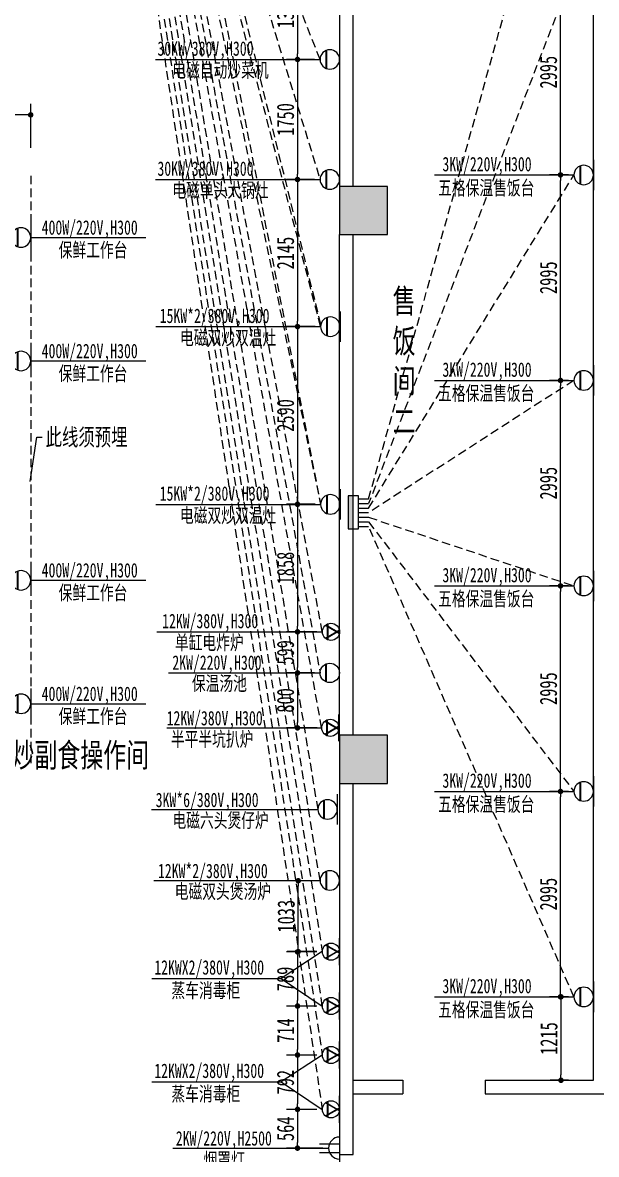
# Model space of a CAD drawing. Header units: inches. Extents: x -584 to 1446124, y -108140 to 99637.
# Drawn here: x 1334615 to 1342978, y 23022 to 39516 of the extents above; entities that cross this region are included whole.
import ezdxf

# ---------------------------------------------------------------- set-up
doc = ezdxf.new("R2010")
doc.units = ezdxf.units.IN
doc.header["$MEASUREMENT"] = 0
doc.linetypes.add('HIDDEN', pattern=[0.375, 0.25, -0.125])
for name, color, linetype in [('COLUMN', 6, 'Continuous'), ('WALL', 7, 'Continuous'), ('供排水', 4, 'Continuous'), ('电位', 1, 'Continuous')]:
    doc.layers.add(name, color=color, linetype=linetype)
doc.styles.get("Standard").update_dxf_attribs({"font": '', "width": 0.7, "height": 250})
doc.styles.add('STYLE4', font='', dxfattribs={"width": 0.7, "height": 180})
doc.styles.get('Standard').set_extended_font_data('NSimSun')
doc.styles.get('STYLE4').set_extended_font_data('NSimSun')
doc.dimstyles.new('电路', dxfattribs={"dimscale": 80, "dimtxt": 2.5, "dimasz": 1, "dimexe": 2, "dimexo": 1, "dimtad": 1, "dimdec": 0, "dimtxsty": 'Standard', "dimblk": 'DOT', "dimcen": 1, "dimclrd": 6, "dimclre": 6, "dimclrt": 6, "dimadec": 0, "dimazin": 0, "dimtfac": 1, "dimtdec": 0, "dimtmove": 0, "dimatfit": 3, "dimfxl": 0, "dimarcsym": 0})

# ---------------------------------------------------------------- blocks, each defined once
blk = doc.blocks.new('_FZH')
at = {"layer": 'WALL'}
blk.add_lwpolyline([(-0.5, -0.5), (0.5, -0.5), (0.5, 0.5), (-0.5, 0.5)], close=True, dxfattribs=at)
blk.add_solid([(-0.5, -0.5), (0.5, -0.5), (-0.5, 0.5), (0.5, 0.5)], dxfattribs=at)
blk = doc.blocks.new('A$C3BCC7316')
at = {"layer": '电位'}
for p, q in [((99, 215), (404, 215)), ((104, 226), (399, 226)), ((0, 0), (503, 0))]:
    blk.add_line(p, q, dxfattribs=at)
blk.add_circle((252, 161), 161, dxfattribs=at)
blk = doc.blocks.new('_DOT')
at = {"color": 0, "linetype": 'ByBlock'}
blk.add_line((-0.5, 0), (-1, 0), dxfattribs=at)
at = {"color": 0, "linetype": 'ByBlock', "const_width": 0.5}
blk.add_lwpolyline([(-0.25, 0, 1), (0.25, 0, 1)], format="xyb", close=True, dxfattribs=at)
blk = doc.blocks.new('*D563')
at = {"layer": 'Defpoints', "color": 0, "transparency": 16777216}
for p in [(1331784, 38172), (1331784, 37285), (1334733, 37285)]:
    blk.add_point(p, dxfattribs=at)
at = {"layer": '电位', "color": 6, "lineweight": -2, "transparency": 16777216}
for p, q in [((1331784, 37692), (1331784, 38332)), ((1334733, 37692), (1334733, 38332)), ((1334653, 38172), (1331864, 38172))]:
    blk.add_line(p, q, dxfattribs=at)
at = {"layer": '电位', "color": 6, "lineweight": -2, "transparency": 16777216, "xscale": 80, "yscale": 80, "zscale": 80, "rotation": 180}
blk.add_blockref('_DOT', (1331784, 38172), dxfattribs=at)
at = {"layer": '电位', "color": 6, "lineweight": -2, "transparency": 16777216, "xscale": 80, "yscale": 80, "zscale": 80}
blk.add_blockref('_DOT', (1334733, 38172), dxfattribs=at)
at = {"layer": '电位', "color": 6, "transparency": 16777216, "insert": (1333259, 38347), "char_height": 250, "attachment_point": 5}
blk.add_mtext('2949', dxfattribs=at)
blk = doc.blocks.new('A$C14B745F9')
at = {"layer": '电位'}
for p, q in [((0, 503), (0, 0)), ((1, 233), (257, 381)), ((257, 122), (1, 270)), ((3, 222), (266, 374)), ((266, 129), (3, 281)), ((215, 404), (215, 99)), ((226, 399), (226, 104))]:
    blk.add_line(p, q, dxfattribs=at)
blk.add_circle((161, 252), 161, dxfattribs=at)
blk = doc.blocks.new('A$C45DF5A34')
at = {"layer": '电位', "color": 4, "rotation": 90}
blk.add_blockref('A$C14B745F9', (503, 0), dxfattribs=at)
blk = doc.blocks.new('A$C719F3E81')
at = {"layer": '电位', "color": 4, "rotation": 180}
blk.add_blockref('A$C45DF5A34', (503, 323), dxfattribs=at)
blk = doc.blocks.new('A$C2F906CB9')
at = {"layer": '电位', "color": 1, "ltscale": 400}
blk.add_blockref('A$C719F3E81', (0, 0), dxfattribs=at)
blk = doc.blocks.new('A$C6BFE34A6')
at = {"layer": '电位', "xscale": 0.777089783281734, "yscale": 0.777089783281734, "zscale": 0.777089783281734}
blk.add_blockref('A$C2F906CB9', (0, 0), dxfattribs=at)
blk = doc.blocks.new('A$C67150746')
at = {"layer": '供排水', "color": 1, "rotation": 270}
blk.add_blockref('A$C6BFE34A6', (0, 391), dxfattribs=at)
blk = doc.blocks.new('A$C51460DDB')
at = {"layer": '电位', "linetype": 'ByBlock', "xscale": -1}
blk.add_blockref('A$C67150746', (251, 0), dxfattribs=at)
blk = doc.blocks.new('A$C75EF68A1')
at = {"layer": 'WALL', "color": 5, "rotation": 180}
blk.add_blockref('A$C51460DDB', (251, 391), dxfattribs=at)
blk = doc.blocks.new('A$C776A0E82')
at = {"layer": '电位', "color": 6}
blk.add_blockref('A$C75EF68A1', (0, 0), dxfattribs=at)
blk = doc.blocks.new('A$C12B31555')
at = {"layer": '电位', "color": 6, "rotation": 270}
blk.add_blockref('A$C776A0E82', (0, 251), dxfattribs=at)
blk = doc.blocks.new('A$C380528E4')
at = {"layer": '电位', "color": 6, "rotation": 180}
blk.add_blockref('A$C12B31555', (391, 251), dxfattribs=at)
blk = doc.blocks.new('A$C383973DD')
at = {"layer": '电位'}
for p, q in [((0, 0), (0, 503)), ((292, 316), (0, 316)), ((292, 187), (0, 187))]:
    blk.add_line(p, q, dxfattribs=at)
blk.add_arc((0, 252), 161, 270, 90, dxfattribs=at)
blk = doc.blocks.new('A$C7F97516A')
at = {"layer": '电位', "color": 4, "xscale": -1}
blk.add_blockref('A$C383973DD', (292, 0), dxfattribs=at)
blk = doc.blocks.new('A$C624B2101')
at = {"rotation": 180}
blk.add_blockref('A$C7F97516A', (292, 503), dxfattribs=at)
blk = doc.blocks.new('A$C76033D9E')
at = {"layer": '电位', "rotation": 180}
blk.add_blockref('A$C624B2101', (292, 503), dxfattribs=at)
blk = doc.blocks.new('A$C748C3124')
at = {"layer": '电位', "rotation": 90}
blk.add_blockref('A$C76033D9E', (503, 0), dxfattribs=at)
blk = doc.blocks.new('A$C42B0259F')
at = {"layer": '电位', "ltscale": 5, "xscale": -1, "rotation": 180}
blk.add_blockref('A$C748C3124', (0, 292), dxfattribs=at)
blk = doc.blocks.new('A$C46FF7360')
at = {"layer": '供排水', "color": 1, "rotation": 270}
blk.add_blockref('A$C42B0259F', (0, 503), dxfattribs=at)
blk = doc.blocks.new('A$C2916719F')
at = {"layer": '电位', "linetype": 'ByBlock', "rotation": 180}
blk.add_blockref('A$C46FF7360', (292, 503), dxfattribs=at)
blk = doc.blocks.new('A$C03132E9D')
at = {"layer": '电位', "linetype": 'ByBlock', "rotation": 270}
blk.add_blockref('A$C2916719F', (0, 292), dxfattribs=at)
blk = doc.blocks.new('A$C6B0667CD')
at = {"layer": '电位', "rotation": 89.99999999999999}
blk.add_blockref('A$C03132E9D', (292, 0), dxfattribs=at)
blk = doc.blocks.new('A$C1DA46B52')
at = {"layer": '电位', "xscale": -1, "rotation": 180}
blk.add_blockref('A$C6B0667CD', (0, 503), dxfattribs=at)
blk = doc.blocks.new('A$C30686D04')
at = {"layer": 'WALL', "color": 5, "rotation": 90}
blk.add_blockref('A$C1DA46B52', (503, 0), dxfattribs=at)
blk = doc.blocks.new('A$C10C2449B')
at = {"layer": 'WALL', "color": 5, "rotation": 90}
blk.add_blockref('A$C30686D04', (292, 0), dxfattribs=at)
blk = doc.blocks.new('A$C50093F6F')
at = {"layer": '电位', "rotation": 270}
blk.add_blockref('A$C10C2449B', (0, 292), dxfattribs=at)
blk = doc.blocks.new('A$C5F826928')
at = {"layer": '电位', "rotation": 270}
blk.add_blockref('A$C50093F6F', (0, 503), dxfattribs=at)
blk = doc.blocks.new('*D571')
at = {"layer": 'Defpoints', "color": 0, "transparency": 16777216}
for p in [(1338950, 40368), (1338622, 38980), (1338951, 38980)]:
    blk.add_point(p, dxfattribs=at)
at = {"layer": '电位', "color": 6, "lineweight": -2, "transparency": 16777216}
for p, q in [((1338870, 40368), (1338462, 40368)), ((1338622, 40288), (1338622, 39060)), ((1338871, 38980), (1338462, 38980))]:
    blk.add_line(p, q, dxfattribs=at)
at = {"layer": '电位', "color": 6, "lineweight": -2, "transparency": 16777216, "xscale": 80, "yscale": 80, "zscale": 80}
for p, rotation in [((1338622, 40368), 90), ((1338622, 38980), 270)]:
    blk.add_blockref('_DOT', p, dxfattribs=dict(at, rotation=rotation))
at = {"layer": '电位', "color": 6, "transparency": 16777216, "insert": (1338447, 39674), "char_height": 250, "attachment_point": 5, "rotation": 90}
blk.add_mtext('1387', dxfattribs=at)
blk = doc.blocks.new('*D572')
at = {"layer": 'Defpoints', "color": 0, "transparency": 16777216}
for p in [(1338951, 38980), (1338622, 37230), (1338951, 37230)]:
    blk.add_point(p, dxfattribs=at)
at = {"layer": '电位', "color": 6, "lineweight": -2, "transparency": 16777216}
for p, q in [((1338871, 38980), (1338462, 38980)), ((1338622, 38900), (1338622, 37310)), ((1338871, 37230), (1338462, 37230))]:
    blk.add_line(p, q, dxfattribs=at)
at = {"layer": '电位', "color": 6, "lineweight": -2, "transparency": 16777216, "xscale": 80, "yscale": 80, "zscale": 80}
for p, rotation in [((1338622, 38980), 90), ((1338622, 37230), 270)]:
    blk.add_blockref('_DOT', p, dxfattribs=dict(at, rotation=rotation))
at = {"layer": '电位', "color": 6, "transparency": 16777216, "insert": (1338447, 38105), "char_height": 250, "attachment_point": 5, "rotation": 90}
blk.add_mtext('1750', dxfattribs=at)
blk = doc.blocks.new('*D573')
at = {"layer": 'Defpoints', "color": 0, "transparency": 16777216}
for p in [(1338951, 37230), (1338622, 35086), (1338958, 35086)]:
    blk.add_point(p, dxfattribs=at)
at = {"layer": '电位', "color": 6, "lineweight": -2, "transparency": 16777216}
for p, q in [((1338871, 37230), (1338462, 37230)), ((1338622, 37150), (1338622, 35166)), ((1338878, 35086), (1338462, 35086))]:
    blk.add_line(p, q, dxfattribs=at)
at = {"layer": '电位', "color": 6, "lineweight": -2, "transparency": 16777216, "xscale": 80, "yscale": 80, "zscale": 80}
for p, rotation in [((1338622, 37230), 90), ((1338622, 35086), 270)]:
    blk.add_blockref('_DOT', p, dxfattribs=dict(at, rotation=rotation))
at = {"layer": '电位', "color": 6, "transparency": 16777216, "insert": (1338447, 36158), "char_height": 250, "attachment_point": 5, "rotation": 90}
blk.add_mtext('2145', dxfattribs=at)
blk = doc.blocks.new('*D574')
at = {"layer": 'Defpoints', "color": 0, "transparency": 16777216}
for p in [(1338958, 35086), (1338622, 32496), (1338958, 32496)]:
    blk.add_point(p, dxfattribs=at)
at = {"layer": '电位', "color": 6, "lineweight": -2, "transparency": 16777216}
for p, q in [((1338878, 35086), (1338462, 35086)), ((1338622, 35006), (1338622, 32576)), ((1338878, 32496), (1338462, 32496))]:
    blk.add_line(p, q, dxfattribs=at)
at = {"layer": '电位', "color": 6, "lineweight": -2, "transparency": 16777216, "xscale": 80, "yscale": 80, "zscale": 80}
for p, rotation in [((1338622, 35086), 90), ((1338622, 32496), 270)]:
    blk.add_blockref('_DOT', p, dxfattribs=dict(at, rotation=rotation))
at = {"layer": '电位', "color": 6, "transparency": 16777216, "insert": (1338447, 33791), "char_height": 250, "attachment_point": 5, "rotation": 90}
blk.add_mtext('2590', dxfattribs=at)
blk = doc.blocks.new('*D575')
at = {"layer": 'Defpoints', "color": 0, "transparency": 16777216}
for p in [(1338958, 32496), (1338622, 30638), (1338983, 30638)]:
    blk.add_point(p, dxfattribs=at)
at = {"layer": '电位', "color": 6, "lineweight": -2, "transparency": 16777216}
for p, q in [((1338878, 32496), (1338462, 32496)), ((1338622, 32416), (1338622, 30718)), ((1338903, 30638), (1338462, 30638))]:
    blk.add_line(p, q, dxfattribs=at)
at = {"layer": '电位', "color": 6, "lineweight": -2, "transparency": 16777216, "xscale": 80, "yscale": 80, "zscale": 80}
for p, rotation in [((1338622, 32496), 90), ((1338622, 30638), 270)]:
    blk.add_blockref('_DOT', p, dxfattribs=dict(at, rotation=rotation))
at = {"layer": '电位', "color": 6, "transparency": 16777216, "insert": (1338447, 31567), "char_height": 250, "attachment_point": 5, "rotation": 90}
blk.add_mtext('1858', dxfattribs=at)
blk = doc.blocks.new('*D576')
at = {"layer": 'Defpoints', "color": 0, "transparency": 16777216}
for p in [(1338983, 30638), (1338622, 30039), (1338950, 30039)]:
    blk.add_point(p, dxfattribs=at)
at = {"layer": '电位', "color": 6, "lineweight": -2, "transparency": 16777216}
for p, q in [((1338903, 30638), (1338462, 30638)), ((1338622, 30558), (1338622, 30119)), ((1338870, 30039), (1338462, 30039))]:
    blk.add_line(p, q, dxfattribs=at)
at = {"layer": '电位', "color": 6, "lineweight": -2, "transparency": 16777216, "xscale": 80, "yscale": 80, "zscale": 80}
for p, rotation in [((1338622, 30638), 90), ((1338622, 30039), 270)]:
    blk.add_blockref('_DOT', p, dxfattribs=dict(at, rotation=rotation))
at = {"layer": '电位', "color": 6, "transparency": 16777216, "insert": (1338447, 30338), "char_height": 250, "attachment_point": 5, "rotation": 90}
blk.add_mtext('599', dxfattribs=at)
blk = doc.blocks.new('*D577')
at = {"layer": 'Defpoints', "color": 0, "transparency": 16777216}
for p in [(1338950, 30039), (1338622, 29238), (1338989, 29238)]:
    blk.add_point(p, dxfattribs=at)
at = {"layer": '电位', "color": 6, "lineweight": -2, "transparency": 16777216}
for p, q in [((1338870, 30039), (1338462, 30039)), ((1338622, 29959), (1338622, 29318)), ((1338909, 29238), (1338462, 29238))]:
    blk.add_line(p, q, dxfattribs=at)
at = {"layer": '电位', "color": 6, "lineweight": -2, "transparency": 16777216, "xscale": 80, "yscale": 80, "zscale": 80}
for p, rotation in [((1338622, 30039), 90), ((1338622, 29238), 270)]:
    blk.add_blockref('_DOT', p, dxfattribs=dict(at, rotation=rotation))
at = {"layer": '电位', "color": 6, "transparency": 16777216, "insert": (1338447, 29638), "char_height": 250, "attachment_point": 5, "rotation": 90}
blk.add_mtext('800', dxfattribs=at)
blk = doc.blocks.new('*D578')
at = {"layer": 'Defpoints', "color": 0, "transparency": 16777216}
for p in [(1338983, 25973), (1338622, 25184), (1338983, 25184)]:
    blk.add_point(p, dxfattribs=at)
at = {"layer": '电位', "color": 6, "lineweight": -2, "transparency": 16777216}
for p, q in [((1338903, 25973), (1338462, 25973)), ((1338622, 25893), (1338622, 25264)), ((1338903, 25184), (1338462, 25184))]:
    blk.add_line(p, q, dxfattribs=at)
at = {"layer": '电位', "color": 6, "lineweight": -2, "transparency": 16777216, "xscale": 80, "yscale": 80, "zscale": 80}
for p, rotation in [((1338622, 25973), 90), ((1338622, 25184), 270)]:
    blk.add_blockref('_DOT', p, dxfattribs=dict(at, rotation=rotation))
at = {"layer": '电位', "color": 6, "transparency": 16777216, "insert": (1338447, 25579), "char_height": 250, "attachment_point": 5, "rotation": 90}
blk.add_mtext('789', dxfattribs=at)
blk = doc.blocks.new('*D579')
at = {"layer": 'Defpoints', "color": 0, "transparency": 16777216}
for p in [(1338983, 25184), (1338622, 24470), (1338983, 24470)]:
    blk.add_point(p, dxfattribs=at)
at = {"layer": '电位', "color": 6, "lineweight": -2, "transparency": 16777216}
for p, q in [((1338903, 25184), (1338462, 25184)), ((1338622, 25104), (1338622, 24550)), ((1338903, 24470), (1338462, 24470))]:
    blk.add_line(p, q, dxfattribs=at)
at = {"layer": '电位', "color": 6, "lineweight": -2, "transparency": 16777216, "xscale": 80, "yscale": 80, "zscale": 80}
for p, rotation in [((1338622, 25184), 90), ((1338622, 24470), 270)]:
    blk.add_blockref('_DOT', p, dxfattribs=dict(at, rotation=rotation))
at = {"layer": '电位', "color": 6, "transparency": 16777216, "insert": (1338447, 24827), "char_height": 250, "attachment_point": 5, "rotation": 90}
blk.add_mtext('714', dxfattribs=at)
blk = doc.blocks.new('*D580')
at = {"layer": 'Defpoints', "color": 0, "transparency": 16777216}
for p in [(1338983, 24470), (1338622, 23678), (1338983, 23678)]:
    blk.add_point(p, dxfattribs=at)
at = {"layer": '电位', "color": 6, "lineweight": -2, "transparency": 16777216}
for p, q in [((1338903, 24470), (1338462, 24470)), ((1338622, 24390), (1338622, 23758)), ((1338903, 23678), (1338462, 23678))]:
    blk.add_line(p, q, dxfattribs=at)
at = {"layer": '电位', "color": 6, "lineweight": -2, "transparency": 16777216, "xscale": 80, "yscale": 80, "zscale": 80}
for p, rotation in [((1338622, 24470), 90), ((1338622, 23678), 270)]:
    blk.add_blockref('_DOT', p, dxfattribs=dict(at, rotation=rotation))
at = {"layer": '电位', "color": 6, "transparency": 16777216, "insert": (1338447, 24074), "char_height": 250, "attachment_point": 5, "rotation": 90}
blk.add_mtext('792', dxfattribs=at)
blk = doc.blocks.new('*D581')
at = {"layer": 'Defpoints', "color": 0, "transparency": 16777216}
for p in [(1338983, 23678), (1338622, 23113), (1339073, 23113)]:
    blk.add_point(p, dxfattribs=at)
at = {"layer": '电位', "color": 6, "lineweight": -2, "transparency": 16777216}
for p, q in [((1338903, 23678), (1338462, 23678)), ((1338622, 23598), (1338622, 23193)), ((1338993, 23113), (1338462, 23113))]:
    blk.add_line(p, q, dxfattribs=at)
at = {"layer": '电位', "color": 6, "lineweight": -2, "transparency": 16777216, "xscale": 80, "yscale": 80, "zscale": 80}
for p, rotation in [((1338622, 23678), 90), ((1338622, 23113), 270)]:
    blk.add_blockref('_DOT', p, dxfattribs=dict(at, rotation=rotation))
at = {"layer": '电位', "color": 6, "transparency": 16777216, "insert": (1338447, 23395), "char_height": 250, "attachment_point": 5, "rotation": 90}
blk.add_mtext('564', dxfattribs=at)
blk = doc.blocks.new('*D582')
at = {"layer": 'Defpoints', "color": 0, "transparency": 16777216}
for p in [(1342455, 28312), (1342650, 28312), (1342650, 25318)]:
    blk.add_point(p, dxfattribs=at)
at = {"layer": '电位', "color": 6, "lineweight": -2, "transparency": 16777216}
for p, q in [((1342570, 28312), (1342295, 28312)), ((1342455, 25398), (1342455, 28232)), ((1342570, 25318), (1342295, 25318))]:
    blk.add_line(p, q, dxfattribs=at)
at = {"layer": '电位', "color": 6, "lineweight": -2, "transparency": 16777216, "xscale": 80, "yscale": 80, "zscale": 80}
for p, rotation in [((1342455, 28312), 90), ((1342455, 25318), 270)]:
    blk.add_blockref('_DOT', p, dxfattribs=dict(at, rotation=rotation))
at = {"layer": '电位', "color": 6, "transparency": 16777216, "insert": (1342280, 26815), "char_height": 250, "attachment_point": 5, "rotation": 90}
blk.add_mtext('2995', dxfattribs=at)
blk = doc.blocks.new('*D583')
at = {"layer": 'Defpoints', "color": 0, "transparency": 16777216}
for p in [(1342455, 31307), (1342650, 31307), (1342650, 28312)]:
    blk.add_point(p, dxfattribs=at)
at = {"layer": '电位', "color": 6, "lineweight": -2, "transparency": 16777216}
for p, q in [((1342570, 31307), (1342295, 31307)), ((1342455, 28392), (1342455, 31227)), ((1342570, 28312), (1342295, 28312))]:
    blk.add_line(p, q, dxfattribs=at)
at = {"layer": '电位', "color": 6, "lineweight": -2, "transparency": 16777216, "xscale": 80, "yscale": 80, "zscale": 80}
for p, rotation in [((1342455, 31307), 90), ((1342455, 28312), 270)]:
    blk.add_blockref('_DOT', p, dxfattribs=dict(at, rotation=rotation))
at = {"layer": '电位', "color": 6, "transparency": 16777216, "insert": (1342280, 29810), "char_height": 250, "attachment_point": 5, "rotation": 90}
blk.add_mtext('2995', dxfattribs=at)
blk = doc.blocks.new('*D584')
at = {"layer": 'Defpoints', "color": 0, "transparency": 16777216}
for p in [(1342455, 34302), (1342650, 34302), (1342650, 31307)]:
    blk.add_point(p, dxfattribs=at)
at = {"layer": '电位', "color": 6, "lineweight": -2, "transparency": 16777216}
for p, q in [((1342570, 34302), (1342295, 34302)), ((1342455, 31387), (1342455, 34222)), ((1342570, 31307), (1342295, 31307))]:
    blk.add_line(p, q, dxfattribs=at)
at = {"layer": '电位', "color": 6, "lineweight": -2, "transparency": 16777216, "xscale": 80, "yscale": 80, "zscale": 80}
for p, rotation in [((1342455, 34302), 90), ((1342455, 31307), 270)]:
    blk.add_blockref('_DOT', p, dxfattribs=dict(at, rotation=rotation))
at = {"layer": '电位', "color": 6, "transparency": 16777216, "insert": (1342280, 32804), "char_height": 250, "attachment_point": 5, "rotation": 90}
blk.add_mtext('2995', dxfattribs=at)
blk = doc.blocks.new('*D585')
at = {"layer": 'Defpoints', "color": 0, "transparency": 16777216}
for p in [(1342455, 37297), (1342650, 37297), (1342650, 34302)]:
    blk.add_point(p, dxfattribs=at)
at = {"layer": '电位', "color": 6, "lineweight": -2, "transparency": 16777216}
for p, q in [((1342570, 37297), (1342295, 37297)), ((1342455, 34382), (1342455, 37217)), ((1342570, 34302), (1342295, 34302))]:
    blk.add_line(p, q, dxfattribs=at)
at = {"layer": '电位', "color": 6, "lineweight": -2, "transparency": 16777216, "xscale": 80, "yscale": 80, "zscale": 80}
for p, rotation in [((1342455, 37297), 90), ((1342455, 34302), 270)]:
    blk.add_blockref('_DOT', p, dxfattribs=dict(at, rotation=rotation))
at = {"layer": '电位', "color": 6, "transparency": 16777216, "insert": (1342280, 35799), "char_height": 250, "attachment_point": 5, "rotation": 90}
blk.add_mtext('2995', dxfattribs=at)
blk = doc.blocks.new('*D586')
at = {"layer": 'Defpoints', "color": 0, "transparency": 16777216}
for p in [(1342455, 40291), (1342650, 40291), (1342650, 37297)]:
    blk.add_point(p, dxfattribs=at)
at = {"layer": '电位', "color": 6, "lineweight": -2, "transparency": 16777216}
for p, q in [((1342570, 40291), (1342295, 40291)), ((1342455, 37377), (1342455, 40211)), ((1342570, 37297), (1342295, 37297))]:
    blk.add_line(p, q, dxfattribs=at)
at = {"layer": '电位', "color": 6, "lineweight": -2, "transparency": 16777216, "xscale": 80, "yscale": 80, "zscale": 80}
for p, rotation in [((1342455, 40291), 90), ((1342455, 37297), 270)]:
    blk.add_blockref('_DOT', p, dxfattribs=dict(at, rotation=rotation))
at = {"layer": '电位', "color": 6, "transparency": 16777216, "insert": (1342280, 38794), "char_height": 250, "attachment_point": 5, "rotation": 90}
blk.add_mtext('2995', dxfattribs=at)
blk = doc.blocks.new('*D588')
at = {"layer": 'Defpoints', "color": 0, "transparency": 16777216}
for p in [(1342650, 25318), (1342462, 24102), (1342650, 24102)]:
    blk.add_point(p, dxfattribs=at)
at = {"layer": '电位', "color": 6, "lineweight": -2, "transparency": 16777216}
for p, q in [((1342570, 25318), (1342302, 25318)), ((1342462, 25238), (1342462, 24182)), ((1342570, 24102), (1342302, 24102))]:
    blk.add_line(p, q, dxfattribs=at)
at = {"layer": '电位', "color": 6, "lineweight": -2, "transparency": 16777216, "xscale": 80, "yscale": 80, "zscale": 80}
for p, rotation in [((1342462, 25318), 90), ((1342462, 24102), 270)]:
    blk.add_blockref('_DOT', p, dxfattribs=dict(at, rotation=rotation))
at = {"layer": '电位', "color": 6, "transparency": 16777216, "insert": (1342287, 24710), "char_height": 250, "attachment_point": 5, "rotation": 90}
blk.add_mtext('1215', dxfattribs=at)
blk = doc.blocks.new('*D769')
at = {"layer": 'Defpoints', "color": 0, "transparency": 16777216}
for p in [(1338632, 27010), (1338950, 27010), (1338983, 25977)]:
    blk.add_point(p, dxfattribs=at)
at = {"layer": '电位', "color": 6, "lineweight": -2, "transparency": 16777216}
for p, q in [((1338870, 27010), (1338472, 27010)), ((1338632, 26057), (1338632, 26930)), ((1338903, 25977), (1338472, 25977))]:
    blk.add_line(p, q, dxfattribs=at)
at = {"layer": '电位', "color": 6, "lineweight": -2, "transparency": 16777216, "xscale": 80, "yscale": 80, "zscale": 80}
for p, rotation in [((1338632, 27010), 90), ((1338632, 25977), 270)]:
    blk.add_blockref('_DOT', p, dxfattribs=dict(at, rotation=rotation))
at = {"layer": '电位', "color": 6, "transparency": 16777216, "insert": (1338457, 26493), "char_height": 250, "attachment_point": 5, "rotation": 90}
blk.add_mtext('1033', dxfattribs=at)

msp = doc.modelspace()

# ---------------------------------------------------------------- hatches: boundary and pattern name
at = {"layer": '电位'}
msp.add_hatch(color=1, dxfattribs=at).paths.add_polyline_path([(1339434.2, 32618.6), (1339359.8, 32618.6), (1339359.8, 32137.4), (1339434.2, 32137.4)])

# ---------------------------------------------------------------- linework, layer by layer
at = {"layer": 'WALL', "color": 3}
for p, q in [((1342934.2, 24102.3), (1342934.2, 44879.5)), ((1339434.2, 24102.3), (1340155, 24102.3)), ((1340155, 24102.3), (1340155, 23902.3)), ((1341355, 24102.3), (1342934.2, 24102.3)), ((1341355, 24102.3), (1341355, 23902.3)), ((1339434.2, 23902.3), (1340155, 23902.3)), ((1341355, 23902.3), (1343134.2, 23902.3))]:
    msp.add_line(p, q, dxfattribs=at)
at = {"layer": 'WALL'}
for p, q in [((1339234.2, 42561.5), (1339234.2, 37129.5)), ((1339434.2, 37129.5), (1339434.2, 42561.5)), ((1339234.2, 29129.5), (1339234.2, 36429.5)), ((1339434.2, 29129.5), (1339434.2, 36429.5)), ((1339234.2, 28429.5), (1339234.2, 23022)), ((1339434.2, 23022), (1339434.2, 28429.5)), ((1339234.2, 23022), (1339434.2, 23022))]:
    msp.add_line(p, q, dxfattribs=at)
at = {"layer": '供排水', "color": 5, "linetype": 'HIDDEN', "ltscale": 500}
msp.add_line((1334733.3, 37285.1), (1334733.3, 28689.1), dxfattribs=at)
at = {"layer": '电位', "linetype": 'HIDDEN', "ltscale": 500}
for p, q in [((1338962.2, 35118), (1336686.5, 44378.5)), ((1336751.4, 44394.7), (1338950.5, 37230.4)), ((1338950.5, 38980.4), (1336816.2, 44410.9)), ((1338983.4, 25184.2), (1336037.5, 44216.7)), ((1336102.4, 44232.9), (1338983.4, 25976.6)), ((1338950.2, 27011.8), (1336167.3, 44249.1)), ((1336232.2, 44265.3), (1338917, 28046.9)), ((1338973.4, 29238.4), (1336297.1, 44281.4)), ((1336362, 44297.6), (1338950.2, 30038.7)), ((1338983.4, 30637.7), (1336426.9, 44313.8)), ((1336491.8, 44330), (1338958.1, 32495.6)), ((1338958.5, 35085.7), (1336556.7, 44346.2)), ((1336621.6, 44362.3), (1338958.1, 32495.6)), ((1335907.7, 44184.4), (1338983.4, 23677.5)), ((1335972.6, 44200.5), (1338983.4, 24469.9)), ((1339658.5, 32575), (1342650.2, 43286)), ((1342650.2, 40291.2), (1339658.5, 32508.1)), ((1339658.5, 32441.2), (1342650.2, 37296.5)), ((1342650.2, 34301.8), (1339658.5, 32374.4)), ((1339658.5, 32307.5), (1342650.2, 31307.1)), ((1339658.5, 32240.6), (1342650.2, 28312.4)), ((1342650.2, 25317.7), (1339658.5, 32173.7))]:
    msp.add_line(p, q, dxfattribs=at)
at = {"layer": '电位', "color": 4}
for p, q in [((1336551.2, 38980.1), (1338950.5, 38980.4)), ((1340620.6, 37296.5), (1342650.2, 37296.5)), ((1336551.2, 37230.1), (1338950.5, 37230.4)), ((1334733.3, 36385.1), (1336412.8, 36385.1)), ((1336559.2, 35085.4), (1338958.5, 35085.7)), ((1334733.3, 34585.1), (1336412.8, 34585.1)), ((1340620.6, 34301.8), (1342650.2, 34301.8)), ((1336558.8, 32495.3), (1338958.1, 32495.6)), ((1334733.3, 31389.1), (1336412.8, 31389.1)), ((1340620.6, 31307.1), (1342650.2, 31307.1)), ((1336569.5, 30637.5), (1338983.4, 30637.5)), ((1336741.3, 30038.7), (1338950.2, 30038.7)), ((1334733.3, 29589.1), (1336412.8, 29589.1)), ((1336719, 29238.2), (1338973.4, 29238.2)), ((1340620.6, 28312.4), (1342650.2, 28312.4)), ((1336495.2, 28046.6), (1338917, 28046.9)), ((1336528.4, 27011.5), (1338950.2, 27011.8)), ((1338983.4, 25976.6), (1338383.2, 25584.2)), ((1336496.7, 25584.2), (1338383.2, 25584.2)), ((1338383.2, 25584.2), (1338983.4, 25184.2)), ((1340620.6, 25317.7), (1342650.2, 25317.7)), ((1338983.4, 24469.9), (1338383.2, 24077.5)), ((1336496.7, 24077.5), (1338383.2, 24077.5)), ((1338383.2, 24077.5), (1338983.4, 23677.5)), ((1336804.9, 23112.6), (1339072.8, 23113.1))]:
    msp.add_line(p, q, dxfattribs=at)
at = {"layer": '电位'}
for p, q in [((1339434.2, 32137.4), (1339434.2, 32618.6)), ((1339508.5, 32575), (1339658.5, 32575)), ((1339508.5, 32508.1), (1339658.5, 32508.1)), ((1339508.5, 32441.2), (1339658.5, 32441.2)), ((1339508.5, 32374.4), (1339658.5, 32374.4)), ((1339508.5, 32307.5), (1339658.5, 32307.5)), ((1339508.5, 32240.6), (1339658.5, 32240.6)), ((1339508.5, 32173.7), (1339658.5, 32173.7))]:
    msp.add_line(p, q, dxfattribs=at)
msp.add_lwpolyline([(1339359.8, 32137.4), (1339508.5, 32137.4), (1339508.5, 32618.6), (1339359.8, 32618.6)], close=True, dxfattribs=at)

# ---------------------------------------------------------------- block references
at = {"layer": 'COLUMN', "xscale": 700, "yscale": 700, "zscale": 700}
for p in [(1339584.2, 36779.5), (1339584.2, 28779.5)]:
    msp.add_blockref('_FZH', p, dxfattribs=at)
at = {"layer": '电位', "yscale": 0.8800000000046566, "zscale": 0.88}
for p, xscale, rotation in [((1339234.5, 39201.7), -0.8800000000046566, 90), ((1339234.5, 37451.7), -0.8800000000046566, 90), ((1342934.2, 37517.9), -0.8800000001210719, 90), ((1334733.3, 36606.4), -0.8800000001210719, 90), ((1339242.5, 35307), -0.8800000000046566, 90), ((1334733.3, 34806.4), -0.8800000001210719, 90), ((1342934.2, 34523.2), -0.8800000001210719, 90), ((1339242.1, 32716.9), -0.8800000000046566, 90), ((1334733.3, 31610.4), -0.8800000001210719, 90), ((1342934.2, 31528.5), -0.8800000001210719, 90), ((1339234.2, 29817.3), 0.8800000001224114, 90.00066654072171), ((1334733.3, 29810.4), -0.8800000001210719, 90), ((1342934.2, 28533.7), -0.8800000001210719, 90), ((1339201, 28271), -0.8800000000046566, 90), ((1339234.2, 27235.8), -0.8800000000046566, 90), ((1342934.2, 25539), -0.8800000001210719, 90)]:
    msp.add_blockref('A$C3BCC7316', p, dxfattribs=dict(at, xscale=xscale, rotation=rotation))
at = {"layer": '电位', "color": 6, "xscale": -1, "rotation": 270}
for p in [(1338983.4, 30442.2), (1338973.4, 29043), (1338983.4, 25781.2), (1338983.4, 24988.7), (1338983.4, 24274.5), (1338983.4, 23482.1)]:
    msp.add_blockref('A$C380528E4', p, dxfattribs=at)
at = {"layer": '电位', "xscale": -1, "rotation": 180}
msp.add_blockref('A$C5F826928', (1338942.4, 23364.6), dxfattribs=at)

# ---------------------------------------------------------------- texts
at = {"layer": 'WALL', "char_height": 350, "attachment_point": 1}
for s, insert, width in [('{\\C0;售饭间二}', (1340008.9, 35634.9), 404.548), ('{\\C0;回餐/职工/小炒副食操作间}', (1332449.2, 29016.1), 5316.5)]:
    msp.add_mtext(s, dxfattribs=dict(at, insert=insert, width=width))
at = {"layer": '供排水', "color": 6, "insert": (1334950.4, 33601), "char_height": 250, "attachment_point": 1}
msp.add_mtext('此线须预埋', dxfattribs=at)
at = {"layer": '电位', "color": 4, "style": 'STYLE4', "width": 0.7}
for s, rotation, p in [('30KW/380V,H300', 0.01021, (1336580.6, 39033.8)), ('电磁自动炒菜机', 0.01021, (1336796.7, 38719.2)), ('30KW/380V,H300', 0.01021, (1336580.6, 37283.8)), ('3KW/220V,H300', 359.98979, (1340733.9, 37349.6)), ('电磁单头大锅灶', 0.01021, (1336796.7, 36969.2)), ('五格保温售饭台', 359.98979, (1340671, 37004.4)), ('400W/220V,H300', 359.98979, (1334893.2, 36426.1)), ('保鲜工作台', 359.98979, (1335140.4, 36098.5)), ('15KW*2/380V,H300', 359.98979, (1336613.4, 35139)), ('电磁双炒双温灶', 359.98979, (1336908.8, 34819.9)), ('400W/220V,H300', 359.98979, (1334893.2, 34626.1)), ('保鲜工作台', 359.98979, (1335140.4, 34298.5)), ('3KW/220V,H300', 359.98979, (1340733.9, 34354.9)), ('五格保温售饭台', 359.98979, (1340671, 34009.7)), ('15KW*2/380V,H300', 359.98979, (1336613.1, 32549)), ('电磁双炒双温灶', 359.98979, (1336908.4, 32229.8)), ('400W/220V,H300', 359.98979, (1334893.2, 31430.1)), ('3KW/220V,H300', 359.98979, (1340733.9, 31360.1)), ('保鲜工作台', 359.98979, (1335140.4, 31102.5)), ('五格保温售饭台', 359.98979, (1340671, 31015)), ('12KW/380V,H300', 0.02506, (1336649.1, 30689.8)), ('单缸电炸炉', 0.02506, (1336834.7, 30377.6)), ('2KW/220V,H300', 0.01021, (1336797.5, 30084.5)), ('保温汤池', 0.01021, (1337082.4, 29782.5)), ('400W/220V,H300', 359.98979, (1334893.2, 29630.1)), ('保鲜工作台', 359.98979, (1335140.4, 29302.5)), ('12KW/380V,H300', 0.01021, (1336714.2, 29274.7, -893.6)), ('半平半坑扒炉', 0.01021, (1336776.1, 28969.2, -893.6)), ('3KW/220V,H300', 359.98979, (1340733.9, 28365.4)), ('3KW*6/380V,H300', 0.01021, (1336554.7, 28083.5)), ('五格保温售饭台', 359.98979, (1340671, 28020.3)), ('电磁六头煲仔炉', 0.01021, (1336799.3, 27785)), ('12KW*2/380V,H300', 0.01021, (1336587.8, 27048.4)), ('电磁双头煲汤炉', 0.01021, (1336832.4, 26749.9)), ('12KWX2/380V,H300', 0.01021, (1336534.5, 25641.8)), ('3KW/220V,H300', 359.98979, (1340733.9, 25370.7)), ('蒸车消毒柜', 0.01021, (1336784, 25306.1)), ('五格保温售饭台', 359.98979, (1340671, 25025.6)), ('12KWX2/380V,H300', 0.01021, (1336534.5, 24135.1)), ('蒸车消毒柜', 0.01021, (1336784, 23799.5)), ('2KW/220V,H2500', 0.01021, (1336848, 23150.3)), ('烟罩灯', 0.01021, (1337250.7, 22835.4))]:
    msp.add_text(s, height=210, rotation=rotation, dxfattribs=at).set_placement(p)

# ---------------------------------------------------------------- dimensions: what is measured, and where the dimension line sits
at = {"layer": '电位', "color": 1}
for base, p1, p2, override, picture, middle in [((1338621.6, 38980.4), (1338950.2, 40367.5), (1338950.5, 38980.4), {"dimtmove": 1, "dimfxl": 6, "dimfxlon": 1}, '*D571', (1338446.6, 39673.9)), ((1342455.2, 40291.2), (1342650.2, 37296.5), (1342650.2, 40291.2), {"dimtmove": 1, "dimfxl": 6, "dimfxlon": 1}, '*D586', (1342280.2, 38793.9)), ((1338621.6, 37230.4), (1338950.5, 38980.4), (1338950.5, 37230.4), {"dimtmove": 1, "dimfxl": 6, "dimfxlon": 1}, '*D572', (1338446.6, 38105.4)), ((1342455.2, 37296.5), (1342650.2, 34301.8), (1342650.2, 37296.5), {"dimtmove": 1, "dimfxl": 6, "dimfxlon": 1}, '*D585', (1342280.2, 35799.2)), ((1338621.6, 35085.7), (1338950.5, 37230.4), (1338958.5, 35085.7), {"dimtmove": 1, "dimfxl": 6, "dimfxlon": 1}, '*D573', (1338446.6, 36158)), ((1338621.6, 32495.6), (1338958.5, 35085.7), (1338958.1, 32495.6), {"dimtmove": 1, "dimfxl": 6, "dimfxlon": 1}, '*D574', (1338446.6, 33790.6)), ((1342455.2, 34301.8), (1342650.2, 31307.1), (1342650.2, 34301.8), {"dimtmove": 1, "dimfxl": 6, "dimfxlon": 1}, '*D584', (1342280.2, 32804.5)), ((1338621.6, 30637.7), (1338958.1, 32495.6), (1338983.4, 30637.7), {"dimtmove": 1, "dimfxl": 6, "dimfxlon": 1}, '*D575', (1338446.6, 31566.6)), ((1342455.2, 31307.1), (1342650.2, 28312.4), (1342650.2, 31307.1), {"dimtmove": 1, "dimfxl": 6, "dimfxlon": 1}, '*D583', (1342280.2, 29809.7)), ((1338621.6, 30038.7), (1338983.4, 30637.7), (1338950.2, 30038.7), {"dimtmove": 1, "dimfxl": 6, "dimfxlon": 1}, '*D576', (1338446.6, 30338.2)), ((1338621.6164, 29238.2352), (1338950.1802, 30038.6946), (1338989.0743, 29238.2352), {"dimtmove": 1, "dimfxl": 6, "dimfxlon": 1}, '*D577', (1338446.6164, 29638.4649)), ((1342455.2, 28312.4), (1342650.2, 25317.7), (1342650.2, 28312.4), {"dimtmove": 1, "dimfxl": 6, "dimfxlon": 1}, '*D582', (1342280.2, 26815)), ((1338621.6, 25184.2), (1338983.4, 25973.5), (1338983.4, 25184.2), {"dimtmove": 1, "dimfxl": 6, "dimfxlon": 1}, '*D578', (1338446.6, 25578.8)), ((1342461.9, 24102.3), (1342650.2, 25317.7), (1342650.2, 24102.3), {"dimfxl": 6, "dimfxlon": 1}, '*D588', (1342286.9, 24710)), ((1338621.6, 24469.9), (1338983.4, 25184.2), (1338983.4, 24469.9), {"dimtmove": 1, "dimfxl": 6, "dimfxlon": 1}, '*D579', (1338446.6, 24827.1)), ((1338621.6, 23677.5), (1338983.4, 24469.9), (1338983.4, 23677.5), {"dimfxl": 6, "dimfxlon": 1}, '*D580', (1338446.6, 24073.7)), ((1338621.6, 23113.1), (1338983.4, 23677.5), (1339072.8, 23113.1), {"dimtmove": 1, "dimfxl": 6, "dimfxlon": 1}, '*D581', (1338446.6, 23395.3))]:
    dim = msp.add_linear_dim(base=base, p1=p1, p2=p2, angle=90, dimstyle='电路', override=override, dxfattribs=at)
    dim.commit()
    dim.dimension.update_dxf_attribs({"geometry": picture, "text_midpoint": middle})
dim = msp.add_linear_dim(base=(1331784.2, 38172.1), p1=(1334733.3, 37285.1), p2=(1331784.2, 37285.1), dimstyle='电路', override={"dimfxl": 6, "dimfxlon": 1}, dxfattribs=at)
dim.commit()
dim.dimension.update_dxf_attribs({"geometry": '*D563', "text_midpoint": (1333258.7, 38347.1)})
dim = msp.add_linear_dim(base=(1338631.7, 27009.9), p1=(1338983.4, 25976.6), p2=(1338950.3, 27009.9), angle=90, dimstyle='电路', dxfattribs=at)
dim.commit()
dim.dimension.update_dxf_attribs({"geometry": '*D769', "text_midpoint": (1338456.7, 26493.3)})

# ---------------------------------------------------------------- leaders
at = {"layer": '供排水', "annotation_type": 0, "has_hookline": 1, "hookline_direction": 0, "text_width": 1223.1}
msp.add_leader([(1334725.7, 32828.8), (1334820.4, 33476), (1334900.4, 33476)], dimstyle='电路', override={"dimgap": 0.625, "dimtad": 0}, dxfattribs=at)

doc.saveas('drawing.dxf')
